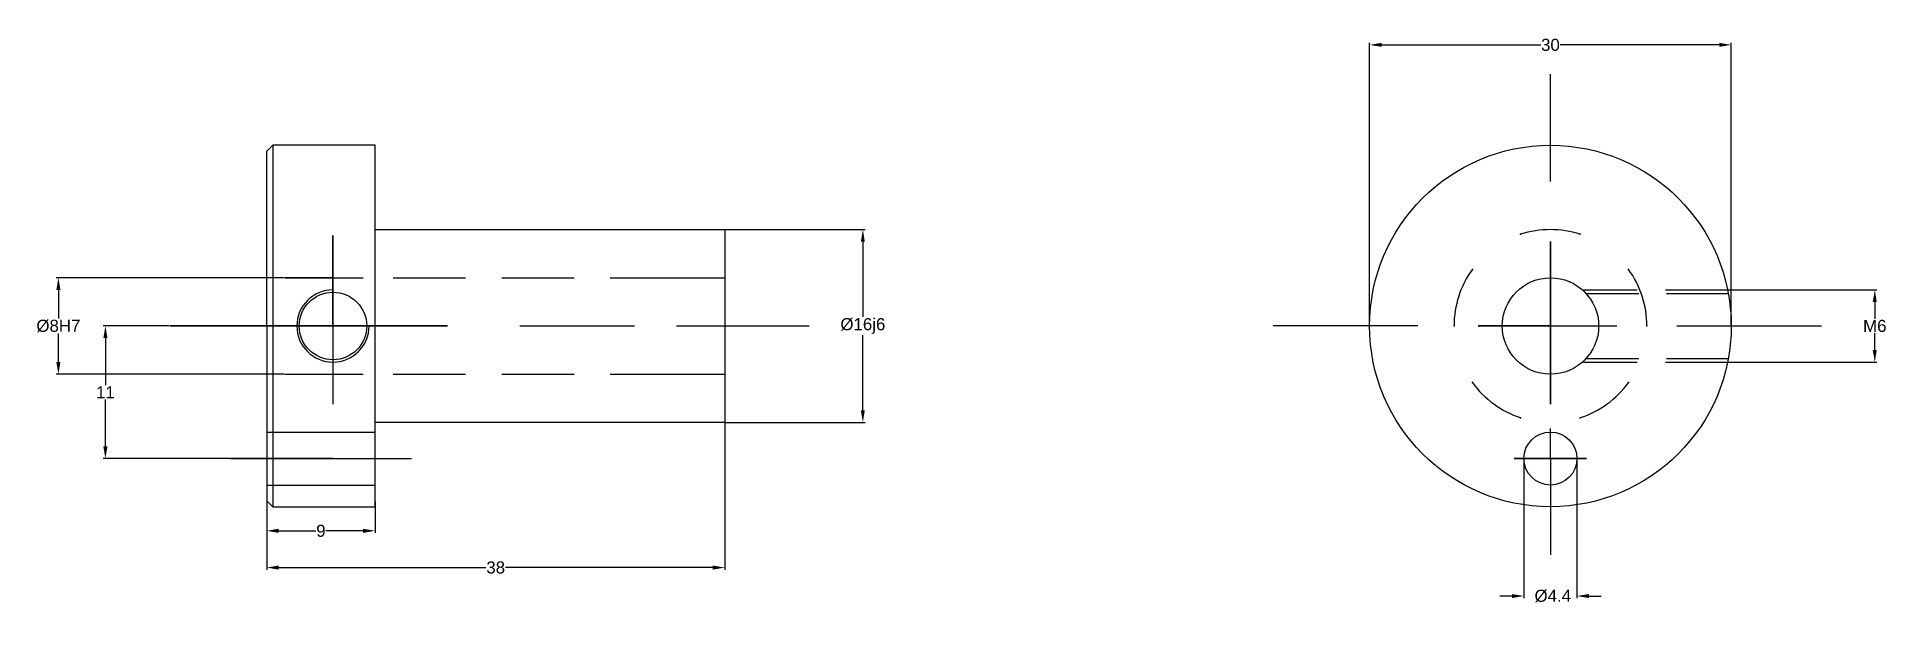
# Model space of a CAD drawing. Header units: inches. Extents: x -19 to 134, y -8 to 39.
import ezdxf

# ---------------------------------------------------------------- set-up
doc = ezdxf.new("R2010")
doc.units = ezdxf.units.IN
doc.header["$MEASUREMENT"] = 0
for name, color, linetype in [('DIMS', 6, 'Continuous'), ('Guide Lines', 1, 'Continuous'), ('Side View Holes', 50, 'Continuous')]:
    doc.layers.add(name, color=color, linetype=linetype)
doc.styles.get("Standard").update_dxf_attribs({"font": 'arial.ttf', "height": 1})
doc.dimstyles.get("Standard").update_dxf_attribs({"dimtxt": 1, "dimasz": 1, "dimexe": 0.18, "dimexo": 0.0625, "dimgap": 0.09, "dimtad": 0, "dimtih": 1, "dimtoh": 1, "dimdec": 0, "dimzin": 0, "dimdsep": 46, "dimtxsty": 'Standard', "dimcen": 0.09, "dimadec": 0, "dimazin": 0, "dimtfac": 1, "dimtdec": 0, "dimtofl": 0, "dimtmove": 0, "dimatfit": 3, "dimfxl": 1, "dimtolj": 1, "dimtzin": 0, "dimarcsym": 0})

# ---------------------------------------------------------------- blocks, each defined once
blk = doc.blocks.new('*D2')
at = {"layer": 'Defpoints', "color": 0, "transparency": 16777216}
for p in [(121.2, 18.5), (121.2, 12.5), (133.41, 12.5)]:
    blk.add_point(p, dxfattribs=at)
at = {"layer": 'DIMS', "color": 0, "lineweight": -2, "transparency": 16777216}
for p, q in [((121.26, 18.5), (133.59, 18.5)), ((133.41, 17.5), (133.41, 16.1)), ((133.41, 13.5), (133.41, 14.9)), ((121.26, 12.5), (133.59, 12.5))]:
    blk.add_line(p, q, dxfattribs=at)
at = {"layer": 'DIMS', "color": 0, "transparency": 16777216}
for points in [[(133.24, 17.5), (133.57, 17.5), (133.41, 18.5)], [(133.24, 13.5), (133.57, 13.5), (133.41, 12.5)]]:
    blk.add_solid(points, dxfattribs=at)
at = {"layer": 'DIMS', "color": 0, "transparency": 16777216, "insert": (133.41, 15.5), "char_height": 1, "attachment_point": 5}
blk.add_mtext('\\A1;M6', dxfattribs=at)
blk = doc.blocks.new('*D3')
at = {"layer": 'Defpoints', "color": 0, "transparency": 16777216}
for p in [(121.5, 38.83), (91.5, 15.5), (121.5, 15.5)]:
    blk.add_point(p, dxfattribs=at)
at = {"layer": 'DIMS', "color": 0, "lineweight": -2, "transparency": 16777216}
for p, q in [((91.5, 15.56), (91.5, 39.01)), ((92.5, 38.83), (105.7, 38.83)), ((120.5, 38.83), (107.3, 38.83)), ((121.5, 15.56), (121.5, 39.01))]:
    blk.add_line(p, q, dxfattribs=at)
at = {"layer": 'DIMS', "color": 0, "transparency": 16777216}
for points in [[(92.5, 39), (92.5, 38.67), (91.5, 38.83)], [(120.5, 39), (120.5, 38.67), (121.5, 38.83)]]:
    blk.add_solid(points, dxfattribs=at)
at = {"layer": 'DIMS', "color": 0, "transparency": 16777216, "insert": (106.5, 38.83), "char_height": 1, "attachment_point": 5}
blk.add_mtext('\\A1;30', dxfattribs=at)
blk = doc.blocks.new('*D6')
at = {"layer": 'Defpoints', "color": 0, "transparency": 16777216}
for p in [(104.3, 4.5), (108.7, 4.5), (108.7, -6.91)]:
    blk.add_point(p, dxfattribs=at)
at = {"layer": 'DIMS', "color": 0, "lineweight": -2, "transparency": 16777216}
for p, q in [((104.3, 4.44), (104.3, -7.09)), ((108.7, 4.44), (108.7, -7.09)), ((103.3, -6.91), (102.3, -6.91)), ((109.7, -6.91), (110.7, -6.91))]:
    blk.add_line(p, q, dxfattribs=at)
at = {"layer": 'DIMS', "color": 0, "transparency": 16777216}
for points in [[(103.3, -6.75), (103.3, -7.08), (104.3, -6.91)], [(109.7, -6.75), (109.7, -7.08), (108.7, -6.91)]]:
    blk.add_solid(points, dxfattribs=at)
at = {"layer": 'DIMS', "color": 0, "transparency": 16777216, "insert": (106.5, -6.91), "char_height": 1, "attachment_point": 5}
blk.add_mtext('\\A1; %%C4.4', dxfattribs=at)
blk = doc.blocks.new('*D7')
at = {"layer": 'Defpoints', "color": 0, "transparency": 16777216}
for p in [(0, 0.99), (9, 0.99), (9, -1.5)]:
    blk.add_point(p, dxfattribs=at)
at = {"layer": 'DIMS', "color": 0, "lineweight": -2, "transparency": 16777216}
for p, q in [((0, 0.93), (0, -1.68)), ((9, 0.93), (9, -1.68)), ((1, -1.5), (4.08, -1.5)), ((8, -1.5), (4.92, -1.5))]:
    blk.add_line(p, q, dxfattribs=at)
at = {"layer": 'DIMS', "color": 0, "transparency": 16777216}
for points in [[(1, -1.33), (1, -1.67), (0, -1.5)], [(8, -1.33), (8, -1.67), (9, -1.5)]]:
    blk.add_solid(points, dxfattribs=at)
at = {"layer": 'DIMS', "color": 0, "transparency": 16777216, "insert": (4.5, -1.5), "char_height": 1, "attachment_point": 5}
blk.add_mtext('\\A1;9', dxfattribs=at)
blk = doc.blocks.new('*D8')
at = {"layer": 'Defpoints', "color": 0, "transparency": 16777216}
for p in [(38, 7.5), (0, 0.99), (0, -4.55)]:
    blk.add_point(p, dxfattribs=at)
at = {"layer": 'DIMS', "color": 0, "lineweight": -2, "transparency": 16777216}
for p, q in [((38, 7.44), (38, -4.73)), ((0, 0.93), (0, -4.73)), ((1, -4.55), (18.19, -4.55)), ((37, -4.55), (19.81, -4.55))]:
    blk.add_line(p, q, dxfattribs=at)
at = {"layer": 'DIMS', "color": 0, "transparency": 16777216}
for points in [[(1, -4.38), (1, -4.72), (0, -4.55)], [(37, -4.38), (37, -4.72), (38, -4.55)]]:
    blk.add_solid(points, dxfattribs=at)
at = {"layer": 'DIMS', "color": 0, "transparency": 16777216, "insert": (19, -4.55), "char_height": 1, "attachment_point": 5}
blk.add_mtext('\\A1;38', dxfattribs=at)
blk = doc.blocks.new('*D9')
at = {"layer": 'Defpoints', "color": 0, "transparency": 16777216}
for p in [(38, 23.5), (38, 7.5), (49.46, 7.5)]:
    blk.add_point(p, dxfattribs=at)
at = {"layer": 'DIMS', "color": 0, "lineweight": -2, "transparency": 16777216}
for p, q in [((38.06, 23.5), (49.64, 23.5)), ((49.46, 22.5), (49.46, 16.26)), ((49.46, 8.5), (49.46, 14.74)), ((38.06, 7.5), (49.64, 7.5))]:
    blk.add_line(p, q, dxfattribs=at)
at = {"layer": 'DIMS', "color": 0, "transparency": 16777216}
for points in [[(49.29, 22.5), (49.62, 22.5), (49.46, 23.5)], [(49.29, 8.5), (49.62, 8.5), (49.46, 7.5)]]:
    blk.add_solid(points, dxfattribs=at)
at = {"layer": 'DIMS', "color": 0, "transparency": 16777216, "insert": (49.46, 15.5), "char_height": 1, "attachment_point": 5}
blk.add_mtext('\\A1;%%C16j6', dxfattribs=at)
blk = doc.blocks.new('*D10')
at = {"layer": 'Defpoints', "color": 0, "transparency": 16777216}
for p in [(-8, 15.5), (-13.38, 4.5), (0, 4.5)]:
    blk.add_point(p, dxfattribs=at)
at = {"layer": 'DIMS', "color": 0, "lineweight": -2, "transparency": 16777216}
for p, q in [((-8.06, 15.5), (-13.56, 15.5)), ((-13.38, 14.5), (-13.38, 10.59)), ((-13.38, 5.5), (-13.38, 9.41)), ((-0.06, 4.5), (-13.56, 4.5))]:
    blk.add_line(p, q, dxfattribs=at)
at = {"layer": 'DIMS', "color": 0, "transparency": 16777216}
for points in [[(-13.55, 14.5), (-13.21, 14.5), (-13.38, 15.5)], [(-13.55, 5.5), (-13.21, 5.5), (-13.38, 4.5)]]:
    blk.add_solid(points, dxfattribs=at)
at = {"layer": 'DIMS', "color": 0, "transparency": 16777216, "insert": (-13.38, 10), "char_height": 1, "attachment_point": 5}
blk.add_mtext('\\A1;11', dxfattribs=at)
blk = doc.blocks.new('*D11')
at = {"layer": 'Defpoints', "color": 0, "transparency": 16777216}
for p in [(1.5, 19.5), (-17.28, 11.5), (1.5, 11.5)]:
    blk.add_point(p, dxfattribs=at)
at = {"layer": 'DIMS', "color": 0, "lineweight": -2, "transparency": 16777216}
for p, q in [((1.44, 19.5), (-17.46, 19.5)), ((-17.28, 18.5), (-17.28, 16.13)), ((-17.28, 12.5), (-17.28, 14.87)), ((1.44, 11.5), (-17.46, 11.5))]:
    blk.add_line(p, q, dxfattribs=at)
at = {"layer": 'DIMS', "color": 0, "transparency": 16777216}
for points in [[(-17.45, 18.5), (-17.11, 18.5), (-17.28, 19.5)], [(-17.45, 12.5), (-17.11, 12.5), (-17.28, 11.5)]]:
    blk.add_solid(points, dxfattribs=at)
at = {"layer": 'DIMS', "color": 0, "transparency": 16777216, "insert": (-17.28, 15.5), "char_height": 1, "attachment_point": 5}
blk.add_mtext('\\A1;%%C8H7', dxfattribs=at)

msp = doc.modelspace()

# ---------------------------------------------------------------- linework, layer by layer
for p, q in [((0, 30.01), (0.5, 30.5)), ((0, 15.5), (0, 30.01)), ((9, 30.5), (0.5, 30.5)), ((0.5, 30.5), (0.5, 0.5)), ((9, 0.5), (9, 30.5)), ((9, 23.5), (38, 23.5)), ((38, 23.5), (38, 7.5)), ((0, 15.5), (0, 0.99)), ((9, 15.5), (5.5, 15.5)), ((38, 7.5), (9, 7.5)), ((0, 0.99), (0.5, 0.5)), ((0.5, 0.5), (9, 0.5))]:
    msp.add_line(p, q)
for centre, radius in [((106.5, 15.5), 15), ((106.5, 15.5), 4), ((5.5, 15.5), 2.8), ((106.5, 4.5), 2.2)]:
    msp.add_circle(centre, radius)
msp.add_arc((5.5, 15.5), 3, 90, 0)
at = {"layer": 'Guide Lines'}
for p, q in [((106.5, 27.5), (106.5, 36.39)), ((5.5, 15.5), (5.5, 23)), ((5.5, 23), (5.5, 9)), ((106.5, 15.5), (106.5, 22.5)), ((106.5, 22.5), (106.5, 9)), ((5.5, 15.5), (5.5, 19.5)), ((5.5, 19.5), (5.5, 11.5)), ((15, 15.5), (-8, 15.5)), ((-8, 15.5), (5.5, 15.5)), ((5.5, 15.5), (15, 15.5)), ((21, 15.5), (30.5, 15.5)), ((34, 15.5), (45, 15.5)), ((95.5, 15.5), (83.5, 15.5)), ((106.5, 15.5), (100.5, 15.5)), ((100.5, 15.5), (106.5, 15.5)), ((106.5, 9), (106.5, 15.5)), ((106.5, 15.5), (112, 15.5)), ((117, 15.5), (129, 15.5)), ((106.5, 4.5), (106.5, 7)), ((5.5, 4.5), (-3, 4.5)), ((-3, 4.5), (12, 4.5)), ((109.5, 4.5), (103.5, 4.5)), ((103.5, 4.5), (106.5, 4.5)), ((106.5, 4.5), (109.5, 4.5)), ((106.5, 4.5), (106.5, -3.5))]:
    msp.add_line(p, q, dxfattribs=at)
at = {"layer": 'Side View Holes'}
for p, q in [((5.5, 19.5), (1.5, 19.5)), ((1.5, 19.5), (8, 19.5)), ((10.5, 19.5), (16.5, 19.5)), ((19.5, 19.5), (25.5, 19.5)), ((28.5, 19.5), (38, 19.5)), ((109.15, 18.5), (113.7, 18.5)), ((116.04, 18.5), (121.2, 18.5)), ((109.46, 18.19), (113.82, 18.19)), ((116.13, 18.19), (121.26, 18.19)), ((106.5, 15.5), (109.25, 15.5)), ((109.15, 12.5), (113.7, 12.5)), ((109.46, 12.81), (113.82, 12.81)), ((116.04, 12.5), (121.2, 12.5)), ((116.13, 12.81), (121.26, 12.81)), ((1.5, 11.5), (8, 11.5)), ((10.5, 11.5), (16.5, 11.5)), ((19.5, 11.5), (25.5, 11.5)), ((28.5, 11.5), (38, 11.5)), ((0, 6.7), (9, 6.7)), ((0, 2.3), (9, 2.3))]:
    msp.add_line(p, q, dxfattribs=at)
for start, end in [(72, 108), (144, 180), (0, 36), (216, 252), (288, 324)]:
    msp.add_arc((106.5, 15.5), 8, start, end, dxfattribs=at)
for p in [(104.03, 23.11), (108.97, 23.11), (100.03, 20.2), (112.97, 20.2), (98.5, 15.5), (114.5, 15.5), (100.03, 10.8), (112.97, 10.8), (104.03, 7.89), (108.97, 7.89)]:
    msp.add_point(p, dxfattribs=at)

# ---------------------------------------------------------------- dimensions: what is measured, and where the dimension line sits
at = {"layer": 'DIMS'}
for base, p1, p2, picture, middle in [((121.5, 38.83), (91.5, 15.5), (121.5, 15.5), '*D3', (106.5, 38.83)), ((0, -4.55), (38, 7.5), (0, 0.99), '*D8', (19, -4.55)), ((9, -1.5), (0, 0.99), (9, 0.99), '*D7', (4.5, -1.5))]:
    dim = msp.add_linear_dim(base=base, p1=p1, p2=p2, dimstyle='Standard', dxfattribs=at)
    dim.commit()
    dim.dimension.update_dxf_attribs({"geometry": picture, "text_midpoint": middle})
for base, p1, p2, text, picture, middle in [((49.46, 7.5), (38, 23.5), (38, 7.5), '%%C16j6', '*D9', (49.46, 15.5)), ((-17.28, 11.5), (1.5, 19.5), (1.5, 11.5), '%%C8H7', '*D11', (-17.28, 15.5)), ((133.41, 12.5), (121.2, 18.5), (121.2, 12.5), 'M<>', '*D2', (133.41, 15.5))]:
    dim = msp.add_linear_dim(base=base, p1=p1, p2=p2, angle=90, text=text, dimstyle='Standard', dxfattribs=at)
    dim.commit()
    dim.dimension.update_dxf_attribs({"geometry": picture, "text_midpoint": middle})
dim = msp.add_linear_dim(base=(-13.38, 4.5), p1=(-8, 15.5), p2=(0, 4.5), angle=90, dimstyle='Standard', dxfattribs=at)
dim.commit()
dim.dimension.update_dxf_attribs({"geometry": '*D10', "text_midpoint": (-13.38, 10)})
dim = msp.add_linear_dim(base=(108.7, -6.91), p1=(104.3, 4.5), p2=(108.7, 4.5), text=' %%C4.4', dimstyle='Standard', dxfattribs=at)
dim.commit()
dim.dimension.update_dxf_attribs({"geometry": '*D6', "text_midpoint": (106.5, -6.91)})

doc.saveas('drawing.dxf')
